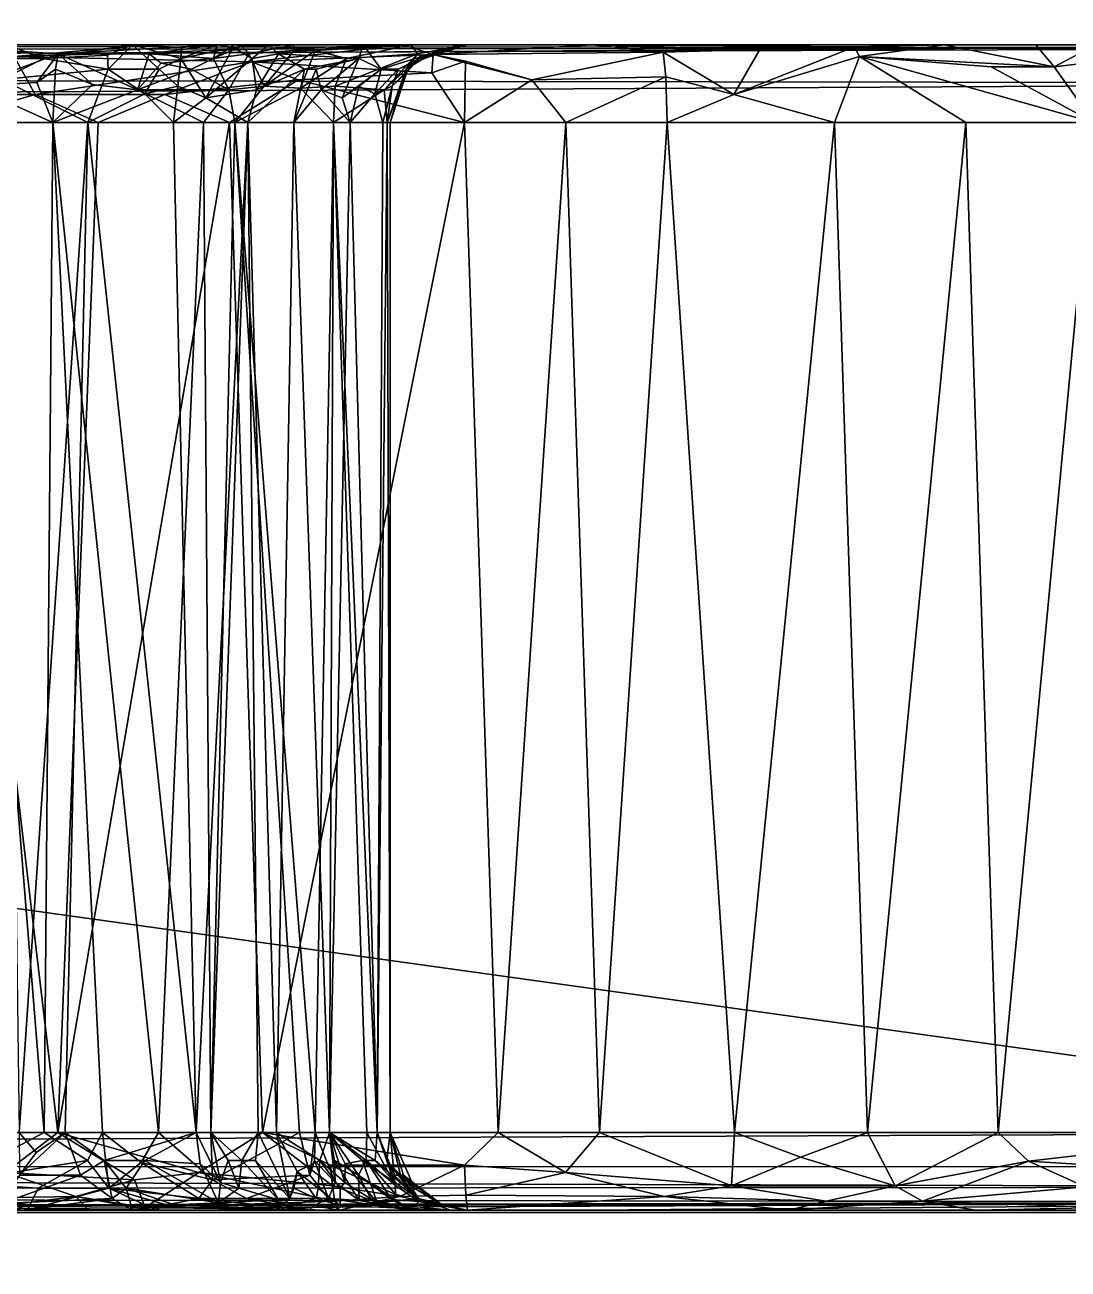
# Model space of a CAD drawing. Extents: x -30 to 83, y -53 to 60.
# Drawn here: x 19.147 to 20.49, y -13.076 to -11.474 of the extents above; entities that cross this region are included whole.
import ezdxf

# ---------------------------------------------------------------- set-up
doc = ezdxf.new("R2010")
doc.units = 0
doc.header["$MEASUREMENT"] = 0

msp = doc.modelspace()

# ---------------------------------------------------------------- linework, layer by layer
for points in [[(63.169998, -40), (-9.17, -40), (63.169998, 60)], [(-9.17, 60), (63.169998, 60), (-9.17, -40)], [(-7.187, 58, 2), (-7.187, -40, 2), (61.187, -40, 2)], [(61.187, 58, 2), (-7.187, 58, 2), (61.187, -40, 2)], [(-30, -1, 38), (30, -1, 38), (-30, -17, 38)], [(30, -17, 38), (-30, -17, 38), (30, -1, 38)], [(30, -2.998, 39.998001), (-30, -2.998, 39.998001), (-30, -15.003, 39.998001)], [(-30, -15.003, 39.998001), (30, -15.003, 39.998001), (30, -2.998, 39.998001)], [(5, -15, 40), (5, -3, 40), (75, -15, 40)], [(75, -3, 40), (75, -15, 40), (5, -3, 40)], [(9.998001, -13.003, 41.998001), (21.252998, -13.003, 41.998001), (21.252998, -7.997999, 41.998001)], [(9.998001, -13.003, 41.998001), (21.252998, -7.997999, 41.998001), (9.998001, -7.997999, 41.998001)], [(21.153233, -11.5039, 50.370338), (15.689467, -11.5, 56.876308), (11.823029, -11.5113, 61.582664)], [(15.689467, -11.5, 56.876308), (21.153233, -11.5039, 50.370338), (21.137972, -11.5, 50.346172)], [(21.137972, -11.5, 50.346172), (18.078512, -11.5, 51.579571), (15.689467, -11.5, 56.876308)], [(18.078512, -11.5, 51.579571), (21.137972, -11.5, 50.346172), (18.20908, -11.5, 51.434139)], [(18.20908, -11.5, 51.434139), (21.137972, -11.5, 50.346172), (18.220776, -11.50005, 51.410664)], [(18.220776, -11.50005, 51.410664), (21.137972, -11.5, 50.346172), (18.276821, -11.50004, 51.279015)], [(21.137972, -11.5, 50.346172), (18.829863, -11.5, 50.82436), (18.276821, -11.50004, 51.279015)], [(18.829863, -11.5, 50.82436), (21.137972, -11.5, 50.346172), (19.189547, -11.5113, 50.246632)], [(18.829863, -11.5, 50.82436), (19.189547, -11.5113, 50.246632), (19.013075, -11.5, 50.288429)], [(19.308376, -11.5, 47.163128), (19.132872, -11.51502, 47.164177), (18.997404, -11.5, 47.275757)], [(19.123808, -11.5, 49.097973), (19.28512, -11.5, 49.121651), (18.997404, -11.5, 47.275757)], [(19.308376, -11.5, 47.163128), (18.997404, -11.5, 47.275757), (19.28512, -11.5, 49.121651)], [(19.189547, -11.5113, 50.246632), (19.06811, -11.50736, 50.259373), (19.013075, -11.5, 50.288429)], [(19.022663, -11.51735, 49.161045), (19.170626, -11.51735, 49.15575), (19.123808, -11.5, 49.097973)], [(19.123808, -11.5, 49.097973), (19.170626, -11.51735, 49.15575), (19.28512, -11.5, 49.121651)], [(19.132872, -11.51502, 47.164177), (19.634161, -11.5, 47.106129), (19.438604, -11.52161, 47.073376)], [(19.634161, -11.5, 47.106129), (19.132872, -11.51502, 47.164177), (19.308376, -11.5, 47.163128)], [(19.252939, -11.51334, 49.162968), (19.28512, -11.5, 49.121651), (19.170626, -11.51735, 49.15575)], [(19.189547, -11.5113, 50.246632), (19.394312, -11.5, 50.229744), (19.306679, -11.5113, 50.217972)], [(19.394312, -11.5, 50.229744), (19.189547, -11.5113, 50.246632), (21.137972, -11.5, 50.346172)], [(19.252939, -11.51334, 49.162968), (19.253965, -11.53126, 49.187344), (19.28512, -11.5, 49.121651)], [(19.319393, -11.53126, 49.209553), (19.28512, -11.5, 49.121651), (19.253965, -11.53126, 49.187344)], [(19.394312, -11.5, 49.165337), (19.28512, -11.5, 49.121651), (19.348434, -11.50341, 49.172169)], [(19.347494, -11.51735, 49.203812), (19.348434, -11.50341, 49.172169), (19.28512, -11.5, 49.121651)], [(19.347494, -11.51735, 49.203812), (19.28512, -11.5, 49.121651), (19.319393, -11.53126, 49.209553)], [(19.876968, -11.5, 47.103344), (19.634161, -11.5, 47.106129), (19.28512, -11.5, 49.121651)], [(19.28512, -11.5, 49.121651), (19.394312, -11.5, 49.165337), (19.876968, -11.5, 47.103344)], [(19.634161, -11.5, 47.106129), (19.308376, -11.5, 47.163128), (19.28512, -11.5, 49.121651)], [(19.389645, -11.51735, 50.169331), (19.306679, -11.5113, 50.217972), (19.394312, -11.5, 50.229744)], [(19.347494, -11.51735, 49.203812), (19.394312, -11.5, 49.165337), (19.348434, -11.50341, 49.172169)], [(19.347494, -11.51735, 49.203812), (19.415022, -11.50341, 49.206837), (19.394312, -11.5, 49.165337)], [(19.416168, -11.50005, 50.215271), (19.389645, -11.51735, 50.169331), (19.394312, -11.5, 50.229744)], [(19.426167, -11.50175, 50.194073), (19.389645, -11.51735, 50.169331), (19.416168, -11.50005, 50.215271)], [(19.394312, -11.5, 49.165337), (19.415022, -11.50341, 49.206837), (19.460411, -11.5, 49.207439)], [(19.416168, -11.50005, 50.215271), (19.394312, -11.5, 50.229744), (21.137972, -11.5, 50.346172)], [(20.330288, -11.5, 47.1758), (19.876968, -11.5, 47.103344), (19.394312, -11.5, 49.165337)], [(20.448389, -11.5, 47.214069), (20.330288, -11.5, 47.1758), (19.394312, -11.5, 49.165337)], [(19.394312, -11.5, 49.165337), (19.460411, -11.5, 49.207439), (20.448389, -11.5, 47.214069)], [(19.439318, -11.51735, 49.258316), (19.460411, -11.5, 49.207439), (19.415022, -11.50341, 49.206837)], [(19.426167, -11.50175, 50.194073), (19.416168, -11.50005, 50.215271), (19.492725, -11.5, 50.165356)], [(19.492725, -11.5, 50.165356), (19.416168, -11.50005, 50.215271), (21.137972, -11.5, 50.346172)], [(19.434919, -11.5113, 50.151207), (19.426167, -11.50175, 50.194073), (19.492725, -11.5, 50.165356)], [(19.493568, -11.50736, 50.117477), (19.434919, -11.5113, 50.151207), (19.492725, -11.5, 50.165356)], [(19.672352, -11.51219, 47.056667), (19.438604, -11.52161, 47.073376), (19.634161, -11.5, 47.106129)], [(19.439318, -11.51735, 49.258316), (19.473253, -11.5113, 49.273285), (19.460411, -11.5, 49.207439)], [(19.582373, -11.5, 49.320068), (19.460411, -11.5, 49.207439), (19.473253, -11.5113, 49.273285)], [(20.921019, -11.5, 47.467453), (19.460411, -11.5, 49.207439), (21.018946, -11.5, 47.543758)], [(19.460411, -11.5, 49.207439), (19.582373, -11.5, 49.320068), (21.018946, -11.5, 47.543758)], [(20.525526, -11.5, 47.244129), (20.448389, -11.5, 47.214069), (19.460411, -11.5, 49.207439)], [(20.818827, -11.5, 47.396954), (19.460411, -11.5, 49.207439), (20.921019, -11.5, 47.467453)], [(20.601278, -11.5, 47.277496), (19.460411, -11.5, 49.207439), (20.818827, -11.5, 47.396954)], [(20.601278, -11.5, 47.277496), (20.525526, -11.5, 47.244129), (19.460411, -11.5, 49.207439)], [(19.576715, -11.51735, 49.404835), (19.582373, -11.5, 49.320068), (19.473253, -11.5113, 49.273285)], [(19.644245, -11.50002, 49.97916), (19.493568, -11.50736, 50.117477), (19.492725, -11.5, 50.165356)], [(19.644245, -11.50002, 49.97916), (19.492725, -11.5, 50.165356), (21.137972, -11.5, 50.346172)], [(19.493568, -11.50736, 50.117477), (19.644245, -11.50002, 49.97916), (19.520382, -11.50736, 50.091808)], [(19.560799, -11.51735, 50.011738), (19.520382, -11.50736, 50.091808), (19.644245, -11.50002, 49.97916)], [(19.560799, -11.51735, 50.011738), (19.644245, -11.50002, 49.97916), (19.652214, -11.5113, 49.840885)], [(19.576715, -11.51735, 49.404835), (19.605247, -11.53126, 49.495407), (19.582373, -11.5, 49.320068)], [(19.705587, -11.5, 49.580517), (19.582373, -11.5, 49.320068), (19.605247, -11.53126, 49.495407)], [(21.364361, -11.5, 47.926651), (21.018946, -11.5, 47.543758), (19.582373, -11.5, 49.320068)], [(21.482426, -11.5, 48.121067), (21.364361, -11.5, 47.926651), (19.582373, -11.5, 49.320068)], [(19.705587, -11.5, 49.580517), (21.695761, -11.5, 49.079792), (19.582373, -11.5, 49.320068)], [(21.609154, -11.5, 48.426552), (19.582373, -11.5, 49.320068), (21.690083, -11.5, 48.831676)], [(21.567476, -11.5, 48.309612), (19.582373, -11.5, 49.320068), (21.609154, -11.5, 48.426552)], [(21.482426, -11.5, 48.121067), (19.582373, -11.5, 49.320068), (21.567476, -11.5, 48.309612)], [(21.690083, -11.5, 48.831676), (19.582373, -11.5, 49.320068), (21.695761, -11.5, 49.079792)], [(19.627459, -11.53126, 49.560837), (19.705587, -11.5, 49.580517), (19.605247, -11.53126, 49.495407)], [(19.627459, -11.53126, 49.560837), (19.654406, -11.51735, 49.608856), (19.705587, -11.5, 49.580517)], [(19.876968, -11.5, 47.103344), (19.672352, -11.51219, 47.056667), (19.634161, -11.5, 47.106129)], [(19.644245, -11.50002, 49.97916), (19.716406, -11.5, 49.710609), (19.652214, -11.5113, 49.840885)], [(19.644245, -11.50002, 49.97916), (21.137972, -11.5, 50.346172), (19.716406, -11.5, 49.710609)], [(19.659958, -11.51735, 49.745022), (19.652214, -11.5113, 49.840885), (19.716406, -11.5, 49.710609)], [(19.654406, -11.51735, 49.608856), (19.659958, -11.51735, 49.745022), (19.716406, -11.5, 49.710609)], [(19.716406, -11.5, 49.710609), (19.705587, -11.5, 49.580517), (19.654406, -11.51735, 49.608856)], [(19.672352, -11.51219, 47.056667), (19.876968, -11.5, 47.103344), (19.968624, -11.50937, 47.064396)], [(19.716406, -11.5, 49.710609), (21.378891, -11.5, 50.051426), (19.705587, -11.5, 49.580517)], [(21.695761, -11.5, 49.079792), (19.705587, -11.5, 49.580517), (21.537424, -11.5, 49.761246)], [(21.537424, -11.5, 49.761246), (19.705587, -11.5, 49.580517), (21.378891, -11.5, 50.051426)], [(21.307148, -11.5, 50.15274), (19.716406, -11.5, 49.710609), (21.201012, -11.5, 50.279751)], [(21.201012, -11.5, 50.279751), (19.716406, -11.5, 49.710609), (21.137972, -11.5, 50.346172)], [(21.378891, -11.5, 50.051426), (19.716406, -11.5, 49.710609), (21.307148, -11.5, 50.15274)], [(20.214867, -11.50237, 47.123325), (20.093187, -11.50587, 47.090374), (19.876968, -11.5, 47.103344)], [(20.093187, -11.50587, 47.090374), (19.968624, -11.50937, 47.064396), (19.876968, -11.5, 47.103344)], [(20.330288, -11.5, 47.1758), (20.214867, -11.50237, 47.123325), (19.876968, -11.5, 47.103344)], [(20.330288, -11.5, 47.1758), (20.221365, -11.51502, 47.094116), (20.214867, -11.50237, 47.123325)], [(20.221365, -11.51502, 47.094116), (20.330288, -11.5, 47.1758), (20.471941, -11.5282, 47.14949)], [(20.471941, -11.5282, 47.14949), (20.330288, -11.5, 47.1758), (20.448389, -11.5, 47.214069)], [(20.525526, -11.5, 47.244129), (20.471941, -11.5282, 47.14949), (20.448389, -11.5, 47.214069)], [(20.525526, -11.5, 47.244129), (20.584194, -11.51502, 47.213631), (20.471941, -11.5282, 47.14949)], [(11.845847, -11.53553, 61.601704), (21.153233, -11.5039, 50.370338), (11.823029, -11.5113, 61.582664)], [(21.197603, -11.54905, 50.407356), (21.153233, -11.5039, 50.370338), (11.845847, -11.53553, 61.601704)], [(19.160011, -11.56397, 47.111668), (19.037922, -11.56397, 47.156891), (19.132872, -11.51502, 47.164177)], [(19.078129, -11.55309, 50.207901), (19.06811, -11.50736, 50.259373), (19.189547, -11.5113, 50.246632)], [(19.162148, -11.54843, 50.210606), (19.078129, -11.55309, 50.207901), (19.189547, -11.5113, 50.246632)], [(19.438604, -11.52161, 47.073376), (19.160011, -11.56397, 47.111668), (19.132872, -11.51502, 47.164177)], [(19.186203, -11.53126, 50.22121), (19.162148, -11.54843, 50.210606), (19.189547, -11.5113, 50.246632)], [(19.170626, -11.51735, 49.15575), (19.253965, -11.53126, 49.187344), (19.252939, -11.51334, 49.162968)], [(19.233826, -11.55076, 50.197403), (19.186203, -11.53126, 50.22121), (19.189547, -11.5113, 50.246632)], [(19.306679, -11.5113, 50.217972), (19.291477, -11.55774, 50.176197), (19.189547, -11.5113, 50.246632)], [(19.291477, -11.55774, 50.176197), (19.233826, -11.55076, 50.197403), (19.189547, -11.5113, 50.246632)], [(19.291477, -11.55774, 50.176197), (19.306679, -11.5113, 50.217972), (19.322271, -11.5234, 50.192482)], [(19.389645, -11.51735, 50.169331), (19.322271, -11.5234, 50.192482), (19.306679, -11.5113, 50.217972)], [(19.379631, -11.56805, 49.265167), (19.415022, -11.50341, 49.206837), (19.347494, -11.51735, 49.203812)], [(19.379631, -11.56805, 49.265167), (19.439318, -11.51735, 49.258316), (19.415022, -11.50341, 49.206837)], [(19.389645, -11.51735, 50.169331), (19.426167, -11.50175, 50.194073), (19.434919, -11.5113, 50.151207)], [(19.409422, -11.55774, 50.114792), (19.389645, -11.51735, 50.169331), (19.434919, -11.5113, 50.151207)], [(19.409422, -11.55774, 50.114792), (19.434919, -11.5113, 50.151207), (19.454847, -11.55309, 50.082577)], [(19.454847, -11.55309, 50.082577), (19.434919, -11.5113, 50.151207), (19.493568, -11.50736, 50.117477)], [(19.438604, -11.52161, 47.073376), (19.672352, -11.51219, 47.056667), (19.670549, -11.53572, 47.027046)], [(19.444679, -11.55774, 49.307346), (19.473253, -11.5113, 49.273285), (19.439318, -11.51735, 49.258316)], [(19.444679, -11.55774, 49.307346), (19.506685, -11.53126, 49.340698), (19.473253, -11.5113, 49.273285)], [(19.493568, -11.50736, 50.117477), (19.520382, -11.50736, 50.091808), (19.454847, -11.55309, 50.082577)], [(19.520382, -11.50736, 50.091808), (19.501352, -11.55566, 50.034145), (19.454847, -11.55309, 50.082577)], [(19.576715, -11.51735, 49.404835), (19.473253, -11.5113, 49.273285), (19.506685, -11.53126, 49.340698)], [(19.560799, -11.51735, 50.011738), (19.501352, -11.55566, 50.034145), (19.520382, -11.50736, 50.091808)], [(19.545986, -11.55309, 49.97718), (19.652214, -11.5113, 49.840885), (19.609272, -11.55774, 49.82938)], [(19.560799, -11.51735, 50.011738), (19.652214, -11.5113, 49.840885), (19.545986, -11.55309, 49.97718)], [(19.609272, -11.55774, 49.82938), (19.652214, -11.5113, 49.840885), (19.637428, -11.53126, 49.789261)], [(19.659958, -11.51735, 49.745022), (19.637428, -11.53126, 49.789261), (19.652214, -11.5113, 49.840885)], [(19.714186, -11.52067, 47.039993), (19.670549, -11.53572, 47.027046), (19.672352, -11.51219, 47.056667)], [(19.672352, -11.51219, 47.056667), (19.968624, -11.50937, 47.064396), (19.799631, -11.54478, 47.016449)], [(19.672352, -11.51219, 47.056667), (19.799631, -11.54478, 47.016449), (19.714186, -11.52067, 47.039993)], [(19.97184, -11.54101, 47.028072), (19.799631, -11.54478, 47.016449), (19.968624, -11.50937, 47.064396)], [(20.093187, -11.50587, 47.090374), (20.059359, -11.56397, 47.023739), (19.968624, -11.50937, 47.064396)], [(19.97184, -11.54101, 47.028072), (19.968624, -11.50937, 47.064396), (20.059359, -11.56397, 47.023739)], [(20.093187, -11.50587, 47.090374), (20.214867, -11.50237, 47.123325), (20.059359, -11.56397, 47.023739)], [(20.221365, -11.51502, 47.094116), (20.059359, -11.56397, 47.023739), (20.214867, -11.50237, 47.123325)], [(20.059359, -11.56397, 47.023739), (20.221365, -11.51502, 47.094116), (20.189163, -11.6, 47.038311)], [(20.358332, -11.6, 47.079845), (20.189163, -11.6, 47.038311), (20.221365, -11.51502, 47.094116)], [(20.221365, -11.51502, 47.094116), (20.523249, -11.6, 47.135941), (20.358332, -11.6, 47.079845)], [(20.390738, -11.5282, 47.121868), (20.523249, -11.6, 47.135941), (20.221365, -11.51502, 47.094116)], [(20.471941, -11.5282, 47.14949), (20.390738, -11.5282, 47.121868), (20.221365, -11.51502, 47.094116)], [(20.584194, -11.51502, 47.213631), (20.523249, -11.6, 47.135941), (20.471941, -11.5282, 47.14949)], [(19.022663, -11.51735, 49.161045), (19.11726, -11.5445, 49.178764), (19.170626, -11.51735, 49.15575)], [(19.11726, -11.5445, 49.178764), (19.253965, -11.53126, 49.187344), (19.170626, -11.51735, 49.15575)], [(19.253965, -11.53126, 49.187344), (19.11726, -11.5445, 49.178764), (19.227774, -11.6, 49.211666)], [(19.160011, -11.56397, 47.111668), (19.438604, -11.52161, 47.073376), (19.326704, -11.56397, 47.063343)], [(19.186203, -11.53126, 50.22121), (19.182526, -11.6, 50.193264), (19.162148, -11.54843, 50.210606)], [(19.182526, -11.6, 50.193264), (19.186203, -11.53126, 50.22121), (19.233826, -11.55076, 50.197403)], [(19.227774, -11.6, 49.211666), (19.301235, -11.5629, 49.224556), (19.253965, -11.53126, 49.187344)], [(19.319393, -11.53126, 49.209553), (19.253965, -11.53126, 49.187344), (19.301235, -11.5629, 49.224556)], [(19.291477, -11.55774, 50.176197), (19.322271, -11.5234, 50.192482), (19.361155, -11.53126, 50.166058)], [(19.291477, -11.55774, 50.176197), (19.361155, -11.53126, 50.166058), (19.409422, -11.55774, 50.114792)], [(19.319393, -11.53126, 49.209553), (19.301235, -11.5629, 49.224556), (19.343689, -11.55309, 49.238247)], [(19.319393, -11.53126, 49.209553), (19.343689, -11.55309, 49.238247), (19.347494, -11.51735, 49.203812)], [(19.361155, -11.53126, 50.166058), (19.322271, -11.5234, 50.192482), (19.389645, -11.51735, 50.169331)], [(19.498482, -11.54478, 47.039589), (19.326704, -11.56397, 47.063343), (19.438604, -11.52161, 47.073376)], [(19.343689, -11.55309, 49.238247), (19.379631, -11.56805, 49.265167), (19.347494, -11.51735, 49.203812)], [(19.389645, -11.51735, 50.169331), (19.409422, -11.55774, 50.114792), (19.361155, -11.53126, 50.166058)], [(19.379631, -11.56805, 49.265167), (19.444679, -11.55774, 49.307346), (19.439318, -11.51735, 49.258316)], [(19.506685, -11.53126, 49.340698), (19.444679, -11.55774, 49.307346), (19.433569, -11.6, 49.312119)], [(19.433569, -11.6, 49.312119), (19.493093, -11.6, 49.36795), (19.506685, -11.53126, 49.340698)], [(19.498482, -11.54478, 47.039589), (19.438604, -11.52161, 47.073376), (19.670549, -11.53572, 47.027046)], [(19.506685, -11.53126, 49.340698), (19.493093, -11.6, 49.36795), (19.521881, -11.53126, 49.358032)], [(19.521881, -11.53126, 49.358032), (19.493093, -11.6, 49.36795), (19.527941, -11.55774, 49.39642)], [(19.501352, -11.55566, 50.034145), (19.560799, -11.51735, 50.011738), (19.545986, -11.55309, 49.97718)], [(19.521881, -11.53126, 49.358032), (19.576715, -11.51735, 49.404835), (19.506685, -11.53126, 49.340698)], [(19.527941, -11.55774, 49.39642), (19.576715, -11.51735, 49.404835), (19.521881, -11.53126, 49.358032)], [(19.527941, -11.55774, 49.39642), (19.555355, -11.56805, 49.444611), (19.576715, -11.51735, 49.404835)], [(19.576715, -11.51735, 49.404835), (19.555355, -11.56805, 49.444611), (19.605247, -11.53126, 49.495407)], [(19.576553, -11.55309, 49.471111), (19.605247, -11.53126, 49.495407), (19.555355, -11.56805, 49.444611)], [(19.576553, -11.55309, 49.471111), (19.59737, -11.5629, 49.534569), (19.605247, -11.53126, 49.495407)], [(19.605247, -11.53126, 49.495407), (19.59737, -11.5629, 49.534569), (19.627459, -11.53126, 49.560837)], [(19.627459, -11.53126, 49.560837), (19.59737, -11.5629, 49.534569), (19.619503, -11.55309, 49.597698)], [(19.612984, -11.6, 49.762806), (19.609272, -11.55774, 49.82938), (19.637428, -11.53126, 49.789261)], [(19.612984, -11.6, 49.762806), (19.637428, -11.53126, 49.789261), (19.617029, -11.6, 49.686638)], [(19.63846, -11.53519, 49.640541), (19.617029, -11.6, 49.686638), (19.637428, -11.53126, 49.789261)], [(19.627459, -11.53126, 49.560837), (19.619503, -11.55309, 49.597698), (19.654406, -11.51735, 49.608856)], [(19.63846, -11.53519, 49.640541), (19.654406, -11.51735, 49.608856), (19.619503, -11.55309, 49.597698)], [(19.63846, -11.53519, 49.640541), (19.637428, -11.53126, 49.789261), (19.654406, -11.51735, 49.608856)], [(19.659958, -11.51735, 49.745022), (19.654406, -11.51735, 49.608856), (19.637428, -11.53126, 49.789261)], [(19.670549, -11.53572, 47.027046), (19.714186, -11.52067, 47.039993), (19.71253, -11.6, 47.000904)], [(19.799631, -11.54478, 47.016449), (19.71253, -11.6, 47.000904), (19.714186, -11.52067, 47.039993)], [(20.390738, -11.5282, 47.121868), (20.471941, -11.5282, 47.14949), (20.523249, -11.6, 47.135941)], [(11.845847, -11.53553, 61.601704), (11.864437, -11.6, 61.61721), (21.197603, -11.54905, 50.407356)], [(21.208832, -11.6, 50.416733), (21.197603, -11.54905, 50.407356), (11.864437, -11.6, 61.61721)], [(19.162148, -11.54843, 50.210606), (19.182526, -11.6, 50.193264), (19.078129, -11.55309, 50.207901)], [(19.122719, -11.6, 49.197899), (19.227774, -11.6, 49.211666), (19.11726, -11.5445, 49.178764)], [(19.498482, -11.54478, 47.039589), (19.410051, -11.6, 47.037468), (19.326704, -11.56397, 47.063343)], [(19.410051, -11.6, 47.037468), (19.498482, -11.54478, 47.039589), (19.71253, -11.6, 47.000904)], [(19.498482, -11.54478, 47.039589), (19.670549, -11.53572, 47.027046), (19.71253, -11.6, 47.000904)], [(19.612984, -11.6, 49.632275), (19.63846, -11.53519, 49.640541), (19.619503, -11.55309, 49.597698)], [(19.63846, -11.53519, 49.640541), (19.612984, -11.6, 49.632275), (19.617029, -11.6, 49.686638)], [(19.843204, -11.6, 47.000099), (19.71253, -11.6, 47.000904), (19.799631, -11.54478, 47.016449)], [(19.799631, -11.54478, 47.016449), (19.97184, -11.54101, 47.028072), (19.843204, -11.6, 47.000099)], [(19.973707, -11.6, 47.006874), (19.843204, -11.6, 47.000099), (19.97184, -11.54101, 47.028072)], [(19.973707, -11.6, 47.006874), (19.97184, -11.54101, 47.028072), (20.059359, -11.56397, 47.023739)], [(19.035122, -11.6, 47.150089), (19.160011, -11.56397, 47.111668), (19.240791, -11.6, 47.078629)], [(19.037922, -11.56397, 47.156891), (19.160011, -11.56397, 47.111668), (19.035122, -11.6, 47.150089)], [(19.065746, -11.6, 50.192734), (19.078129, -11.55309, 50.207901), (19.182526, -11.6, 50.193264)], [(19.160011, -11.56397, 47.111668), (19.326704, -11.56397, 47.063343), (19.240791, -11.6, 47.078629)], [(19.291477, -11.55774, 50.176197), (19.182526, -11.6, 50.193264), (19.233826, -11.55076, 50.197403)], [(19.182526, -11.6, 50.193264), (19.291477, -11.55774, 50.176197), (19.376591, -11.6, 50.124897)], [(19.301235, -11.5629, 49.224556), (19.227774, -11.6, 49.211666), (19.338139, -11.6, 49.249638)], [(19.410051, -11.6, 47.037468), (19.240791, -11.6, 47.078629), (19.326704, -11.56397, 47.063343)], [(19.409422, -11.55774, 50.114792), (19.376591, -11.6, 50.124897), (19.291477, -11.55774, 50.176197)], [(19.301235, -11.5629, 49.224556), (19.338139, -11.6, 49.249638), (19.343689, -11.55309, 49.238247)], [(19.379631, -11.56805, 49.265167), (19.343689, -11.55309, 49.238247), (19.338139, -11.6, 49.249638)], [(19.417101, -11.6, 50.097256), (19.376591, -11.6, 50.124897), (19.409422, -11.55774, 50.114792)], [(19.379631, -11.56805, 49.265167), (19.433569, -11.6, 49.312119), (19.444679, -11.55774, 49.307346)], [(19.417101, -11.6, 50.097256), (19.409422, -11.55774, 50.114792), (19.454847, -11.55309, 50.082577)], [(19.501352, -11.55566, 50.034145), (19.417101, -11.6, 50.097256), (19.454847, -11.55309, 50.082577)], [(19.417101, -11.6, 50.097256), (19.501352, -11.55566, 50.034145), (19.544203, -11.6, 49.956619)], [(19.527941, -11.55774, 49.39642), (19.493093, -11.6, 49.36795), (19.565586, -11.6, 49.476452)], [(19.545986, -11.55309, 49.97718), (19.544203, -11.6, 49.956619), (19.501352, -11.55566, 50.034145)], [(19.555355, -11.56805, 49.444611), (19.527941, -11.55774, 49.39642), (19.565586, -11.6, 49.476452)], [(19.609272, -11.55774, 49.82938), (19.544203, -11.6, 49.956619), (19.545986, -11.55309, 49.97718)], [(19.544203, -11.6, 49.956619), (19.609272, -11.55774, 49.82938), (19.612984, -11.6, 49.762806)], [(19.565586, -11.6, 49.476452), (19.576553, -11.55309, 49.471111), (19.555355, -11.56805, 49.444611)], [(19.576553, -11.55309, 49.471111), (19.565586, -11.6, 49.476452), (19.59737, -11.5629, 49.534569)], [(19.565586, -11.6, 49.476452), (19.607538, -11.6, 49.600018), (19.59737, -11.5629, 49.534569)], [(19.619503, -11.55309, 49.597698), (19.59737, -11.5629, 49.534569), (19.607538, -11.6, 49.600018)], [(19.607538, -11.6, 49.600018), (19.612984, -11.6, 49.632275), (19.619503, -11.55309, 49.597698)], [(19.973707, -11.6, 47.006874), (20.059359, -11.56397, 47.023739), (20.189163, -11.6, 47.038311)], [(19.433569, -11.6, 49.312119), (19.379631, -11.56805, 49.265167), (19.338139, -11.6, 49.249638)], [(10.890836, -12.9, 62.784191), (21.208832, -12.9, 50.416733), (11.864437, -11.6, 61.61721)], [(21.208832, -11.6, 50.416733), (11.864437, -11.6, 61.61721), (21.208832, -12.9, 50.416733)], [(19.189165, -12.9, 47.096062), (18.975655, -12.9, 47.177174), (19.035122, -11.6, 47.150089)], [(19.240791, -11.6, 47.078629), (19.189165, -12.9, 47.096062), (19.035122, -11.6, 47.150089)], [(19.065746, -11.6, 50.192734), (19.182526, -11.6, 50.193264), (19.171629, -12.9, 50.193981)], [(19.171629, -12.9, 50.193981), (19.100918, -12.9, 50.196949), (19.065746, -11.6, 50.192734)], [(19.122719, -11.6, 49.197899), (19.139074, -12.9, 49.198021), (19.227774, -11.6, 49.211666)], [(19.139074, -12.9, 49.198021), (19.198654, -12.9, 49.20454), (19.227774, -11.6, 49.211666)], [(19.171629, -12.9, 50.193981), (19.182526, -11.6, 50.193264), (19.246668, -12.9, 50.180504)], [(19.246668, -12.9, 50.180504), (19.182526, -11.6, 50.193264), (19.318581, -12.9, 50.15509)], [(19.376591, -11.6, 50.124897), (19.318581, -12.9, 50.15509), (19.182526, -11.6, 50.193264)], [(19.189165, -12.9, 47.096062), (19.410051, -11.6, 47.037468), (19.452795, -12.9, 47.029018)], [(19.410051, -11.6, 47.037468), (19.189165, -12.9, 47.096062), (19.240791, -11.6, 47.078629)], [(19.367258, -12.9, 49.26453), (19.227774, -11.6, 49.211666), (19.198654, -12.9, 49.20454)], [(19.227774, -11.6, 49.211666), (19.367258, -12.9, 49.26453), (19.338139, -11.6, 49.249638)], [(19.38591, -12.9, 50.11924), (19.318581, -12.9, 50.15509), (19.376591, -11.6, 50.124897)], [(19.338139, -11.6, 49.249638), (19.367258, -12.9, 49.26453), (19.433569, -11.6, 49.312119)], [(19.38591, -12.9, 49.275845), (19.433569, -11.6, 49.312119), (19.367258, -12.9, 49.26453)], [(19.376591, -11.6, 50.124897), (19.417101, -11.6, 50.097256), (19.38591, -12.9, 50.11924)], [(19.500286, -12.9, 50.018936), (19.38591, -12.9, 50.11924), (19.417101, -11.6, 50.097256)], [(19.38591, -12.9, 49.275845), (19.446856, -12.9, 49.321712), (19.433569, -11.6, 49.312119)], [(19.71253, -11.6, 47.000904), (19.452795, -12.9, 47.029018), (19.410051, -11.6, 47.037468)], [(19.544203, -11.6, 49.956619), (19.520382, -12.9, 49.993126), (19.417101, -11.6, 50.097256)], [(19.520382, -12.9, 49.993126), (19.500286, -12.9, 50.018936), (19.417101, -11.6, 50.097256)], [(19.493093, -11.6, 49.36795), (19.433569, -11.6, 49.312119), (19.470814, -12.9, 49.343987)], [(19.446856, -12.9, 49.321712), (19.470814, -12.9, 49.343987), (19.433569, -11.6, 49.312119)], [(19.452795, -12.9, 47.029018), (19.71253, -11.6, 47.000904), (19.756088, -12.9, 47)], [(19.470814, -12.9, 49.343987), (19.538958, -12.9, 49.42889), (19.493093, -11.6, 49.36795)], [(19.565586, -11.6, 49.476452), (19.493093, -11.6, 49.36795), (19.538958, -12.9, 49.42889)], [(19.538958, -12.9, 49.966194), (19.520382, -12.9, 49.993126), (19.544203, -11.6, 49.956619)], [(19.538958, -12.9, 49.42889), (19.60022, -12.9, 49.568134), (19.565586, -11.6, 49.476452)], [(19.538958, -12.9, 49.966194), (19.544203, -11.6, 49.956619), (19.587111, -12.9, 49.868557)], [(19.544203, -11.6, 49.956619), (19.612984, -11.6, 49.762806), (19.60022, -12.9, 49.82695)], [(19.60022, -12.9, 49.82695), (19.587111, -12.9, 49.868557), (19.544203, -11.6, 49.956619)], [(19.565586, -11.6, 49.476452), (19.60022, -12.9, 49.568134), (19.607538, -11.6, 49.600018)], [(19.616789, -12.9, 49.675735), (19.612984, -11.6, 49.632275), (19.60022, -12.9, 49.568134)], [(19.607538, -11.6, 49.600018), (19.60022, -12.9, 49.568134), (19.612984, -11.6, 49.632275)], [(19.60022, -12.9, 49.82695), (19.612984, -11.6, 49.762806), (19.616789, -12.9, 49.675735)], [(19.612984, -11.6, 49.632275), (19.616789, -12.9, 49.675735), (19.617029, -11.6, 49.686638)], [(19.612984, -11.6, 49.762806), (19.617029, -11.6, 49.686638), (19.616789, -12.9, 49.675735)], [(19.843204, -11.6, 47.000099), (19.756088, -12.9, 47), (19.71253, -11.6, 47.000904)], [(19.756088, -12.9, 47), (19.843204, -11.6, 47.000099), (19.886761, -12.9, 47.001087)], [(19.973707, -11.6, 47.006874), (19.886761, -12.9, 47.001087), (19.843204, -11.6, 47.000099)], [(19.886761, -12.9, 47.001087), (19.973707, -11.6, 47.006874), (20.06032, -12.9, 47.016441)], [(19.973707, -11.6, 47.006874), (20.189163, -11.6, 47.038311), (20.06032, -12.9, 47.016441)], [(20.231878, -12.9, 47.046844), (20.06032, -12.9, 47.016441), (20.189163, -11.6, 47.038311)], [(20.358332, -11.6, 47.079845), (20.231878, -12.9, 47.046844), (20.189163, -11.6, 47.038311)], [(20.400148, -12.9, 47.092064), (20.231878, -12.9, 47.046844), (20.358332, -11.6, 47.079845)], [(20.523249, -11.6, 47.135941), (20.400148, -12.9, 47.092064), (20.358332, -11.6, 47.079845)], [(20.759911, -12.9, 47.246441), (20.400148, -12.9, 47.092064), (20.523249, -11.6, 47.135941)], [(21.200899, -12.94422, 50.410114), (21.208832, -12.9, 50.416733), (10.883645, -12.94227, 62.778191)], [(10.890836, -12.9, 62.784191), (10.883645, -12.94227, 62.778191), (21.208832, -12.9, 50.416733)], [(19.189165, -12.9, 47.096062), (19.12182, -12.95157, 47.133652), (18.975655, -12.9, 47.177174)], [(19.227074, -12.93603, 50.192871), (19.048939, -12.96428, 50.216457), (19.171629, -12.9, 50.193981)], [(19.171629, -12.9, 50.193981), (19.048939, -12.96428, 50.216457), (19.100918, -12.9, 50.196949)], [(19.12182, -12.95157, 47.133652), (19.189165, -12.9, 47.096062), (19.287954, -12.96088, 47.086464)], [(19.13983, -12.95523, 49.180687), (19.161135, -12.92589, 49.196053), (19.139074, -12.9, 49.198021)], [(19.139074, -12.9, 49.198021), (19.161135, -12.92589, 49.196053), (19.198654, -12.9, 49.20454)], [(19.161135, -12.92589, 49.196053), (19.13983, -12.95523, 49.180687), (19.198654, -12.9, 49.20454)], [(19.13983, -12.95523, 49.180687), (19.21817, -12.95523, 49.190254), (19.198654, -12.9, 49.20454)], [(19.246668, -12.9, 50.180504), (19.227074, -12.93603, 50.192871), (19.171629, -12.9, 50.193981)], [(19.189165, -12.9, 47.096062), (19.452795, -12.9, 47.029018), (19.370531, -12.95157, 47.06057)], [(19.370531, -12.95157, 47.06057), (19.287954, -12.96088, 47.086464), (19.189165, -12.9, 47.096062)], [(19.248569, -12.93603, 49.207474), (19.367258, -12.9, 49.26453), (19.198654, -12.9, 49.20454)], [(19.21817, -12.95523, 49.190254), (19.248569, -12.93603, 49.207474), (19.198654, -12.9, 49.20454)], [(19.246668, -12.9, 50.180504), (19.254763, -12.97181, 50.210705), (19.227074, -12.93603, 50.192871)], [(19.246668, -12.9, 50.180504), (19.318581, -12.9, 50.15509), (19.296192, -12.93857, 50.172993)], [(19.296192, -12.93857, 50.172993), (19.254763, -12.97181, 50.210705), (19.246668, -12.9, 50.180504)], [(19.248569, -12.93603, 49.207474), (19.301107, -12.93603, 49.224796), (19.367258, -12.9, 49.26453)], [(19.3883, -12.96126, 50.14444), (19.296192, -12.93857, 50.172993), (19.318581, -12.9, 50.15509)], [(19.372454, -12.94056, 49.255543), (19.367258, -12.9, 49.26453), (19.301107, -12.93603, 49.224796)], [(19.318581, -12.9, 50.15509), (19.38591, -12.9, 50.11924), (19.3883, -12.96126, 50.14444)], [(19.38591, -12.9, 49.275845), (19.367258, -12.9, 49.26453), (19.398483, -12.96428, 49.256115)], [(19.372454, -12.94056, 49.255543), (19.398483, -12.96428, 49.256115), (19.367258, -12.9, 49.26453)], [(19.370531, -12.95157, 47.06057), (19.452795, -12.9, 47.029018), (19.542578, -12.96874, 47.043835)], [(19.500286, -12.9, 50.018936), (19.3883, -12.96126, 50.14444), (19.38591, -12.9, 50.11924)], [(19.398483, -12.96428, 49.256115), (19.40827, -12.93603, 49.28194), (19.38591, -12.9, 49.275845)], [(19.40827, -12.93603, 49.28194), (19.426117, -12.93603, 49.295036), (19.38591, -12.9, 49.275845)], [(19.38591, -12.9, 49.275845), (19.426117, -12.93603, 49.295036), (19.446856, -12.9, 49.321712)], [(19.500286, -12.9, 50.018936), (19.513573, -12.95523, 50.030087), (19.3883, -12.96126, 50.14444)], [(19.443377, -12.93603, 49.308887), (19.446856, -12.9, 49.321712), (19.426117, -12.93603, 49.295036)], [(19.443377, -12.93603, 49.308887), (19.487776, -12.98499, 49.293198), (19.446856, -12.9, 49.321712)], [(19.487776, -12.98499, 49.293198), (19.470814, -12.9, 49.343987), (19.446856, -12.9, 49.321712)], [(19.756088, -12.9, 47), (19.712927, -12.94227, 47.010265), (19.452795, -12.9, 47.029018)], [(19.712927, -12.94227, 47.010265), (19.540144, -12.94227, 47.025166), (19.452795, -12.9, 47.029018)], [(19.540144, -12.94227, 47.025166), (19.542578, -12.96874, 47.043835), (19.452795, -12.9, 47.029018)], [(19.497231, -12.95016, 49.349361), (19.526314, -12.93603, 49.39761), (19.470814, -12.9, 49.343987)], [(19.470814, -12.9, 49.343987), (19.526314, -12.93603, 49.39761), (19.538958, -12.9, 49.42889)], [(19.487776, -12.98499, 49.293198), (19.497231, -12.95016, 49.349361), (19.470814, -12.9, 49.343987)], [(19.500286, -12.9, 50.018936), (19.520382, -12.9, 49.993126), (19.513573, -12.95523, 50.030087)], [(19.519766, -12.93603, 50.006397), (19.513573, -12.95523, 50.030087), (19.520382, -12.9, 49.993126)], [(19.519766, -12.93603, 50.006397), (19.520382, -12.9, 49.993126), (19.546007, -12.96428, 49.997749)], [(19.520382, -12.9, 49.993126), (19.538958, -12.9, 49.966194), (19.546007, -12.96428, 49.997749)], [(19.526314, -12.93603, 49.39761), (19.558685, -12.96428, 49.416317), (19.538958, -12.9, 49.42889)], [(19.581532, -12.93603, 49.493259), (19.538958, -12.9, 49.42889), (19.559265, -12.94056, 49.442352)], [(19.581532, -12.93603, 49.493259), (19.597569, -12.93603, 49.534496), (19.538958, -12.9, 49.42889)], [(19.60022, -12.9, 49.568134), (19.538958, -12.9, 49.42889), (19.597569, -12.93603, 49.534496)], [(19.538958, -12.9, 49.966194), (19.587111, -12.9, 49.868557), (19.585993, -12.93603, 49.891693)], [(19.576151, -12.95523, 49.936424), (19.545158, -12.93603, 49.970146), (19.538958, -12.9, 49.966194)], [(19.545158, -12.93603, 49.970146), (19.546007, -12.96428, 49.997749), (19.538958, -12.9, 49.966194)], [(19.576151, -12.95523, 49.936424), (19.538958, -12.9, 49.966194), (19.585993, -12.93603, 49.891693)], [(19.538958, -12.9, 49.42889), (19.558685, -12.96428, 49.416317), (19.559265, -12.94056, 49.442352)], [(19.585993, -12.93603, 49.891693), (19.587111, -12.9, 49.868557), (19.623371, -12.96805, 49.84515)], [(19.60022, -12.9, 49.82695), (19.623371, -12.96805, 49.84515), (19.587111, -12.9, 49.868557)], [(19.597569, -12.93603, 49.534496), (19.62282, -12.96428, 49.56208), (19.60022, -12.9, 49.568134)], [(19.60022, -12.9, 49.568134), (19.622347, -12.95523, 49.585564), (19.616789, -12.9, 49.675735)], [(19.616789, -12.9, 49.675735), (19.612587, -12.93603, 49.807354), (19.60022, -12.9, 49.82695)], [(19.60022, -12.9, 49.568134), (19.62282, -12.96428, 49.56208), (19.622347, -12.95523, 49.585564)], [(19.60022, -12.9, 49.82695), (19.612587, -12.93603, 49.807354), (19.623371, -12.96805, 49.84515)], [(19.63018, -12.95523, 49.765072), (19.612587, -12.93603, 49.807354), (19.616789, -12.9, 49.675735)], [(19.634119, -12.95523, 49.674976), (19.616789, -12.9, 49.675735), (19.622347, -12.95523, 49.585564)], [(19.648523, -12.97181, 49.69754), (19.616789, -12.9, 49.675735), (19.634119, -12.95523, 49.674976)], [(19.616789, -12.9, 49.675735), (19.648523, -12.97181, 49.69754), (19.63018, -12.95523, 49.765072)], [(19.842985, -12.95157, 47.01511), (19.712927, -12.94227, 47.010265), (19.756088, -12.9, 47)], [(19.842985, -12.95157, 47.01511), (19.756088, -12.9, 47), (19.886761, -12.9, 47.001087)], [(19.842985, -12.95157, 47.01511), (19.886761, -12.9, 47.001087), (20.056623, -12.96874, 47.044392)], [(19.886761, -12.9, 47.001087), (20.06032, -12.9, 47.016441), (20.056623, -12.96874, 47.044392)], [(20.06032, -12.9, 47.016441), (20.145407, -12.93196, 47.035553), (20.056623, -12.96874, 47.044392)], [(20.231878, -12.9, 47.046844), (20.145407, -12.93196, 47.035553), (20.06032, -12.9, 47.016441)], [(20.267475, -12.96874, 47.084606), (20.145407, -12.93196, 47.035553), (20.231878, -12.9, 47.046844)], [(20.231878, -12.9, 47.046844), (20.400148, -12.9, 47.092064), (20.267475, -12.96874, 47.084606)], [(20.438984, -12.93711, 47.113319), (20.267475, -12.96874, 47.084606), (20.400148, -12.9, 47.092064)], [(20.400148, -12.9, 47.092064), (20.759911, -12.9, 47.246441), (20.438984, -12.93711, 47.113319)], [(20.598747, -12.94692, 47.180454), (20.438984, -12.93711, 47.113319), (20.759911, -12.9, 47.246441)], [(10.883645, -12.94227, 62.778191), (10.863414, -12.97661, 62.761311), (21.186007, -12.97028, 50.397682)], [(21.186007, -12.97028, 50.397682), (21.200899, -12.94422, 50.410114), (10.883645, -12.94227, 62.778191)], [(19.227074, -12.93603, 50.192871), (19.163561, -12.97181, 50.226784), (19.048939, -12.96428, 50.216457)], [(19.254763, -12.97181, 50.210705), (19.163561, -12.97181, 50.226784), (19.227074, -12.93603, 50.192871)], [(19.21817, -12.95523, 49.190254), (19.259211, -12.98499, 49.167797), (19.248569, -12.93603, 49.207474)], [(19.248569, -12.93603, 49.207474), (19.27701, -12.97181, 49.190872), (19.301107, -12.93603, 49.224796)], [(19.259211, -12.98499, 49.167797), (19.27701, -12.97181, 49.190872), (19.248569, -12.93603, 49.207474)], [(19.254763, -12.97181, 50.210705), (19.296192, -12.93857, 50.172993), (19.370495, -12.98499, 50.18401)], [(19.27701, -12.97181, 49.190872), (19.396128, -12.99063, 49.214531), (19.301107, -12.93603, 49.224796)], [(19.3883, -12.96126, 50.14444), (19.370495, -12.98499, 50.18401), (19.296192, -12.93857, 50.172993)], [(19.372454, -12.94056, 49.255543), (19.301107, -12.93603, 49.224796), (19.396128, -12.99063, 49.214531)], [(19.372454, -12.94056, 49.255543), (19.396128, -12.99063, 49.214531), (19.398483, -12.96428, 49.256115)], [(19.42198, -12.97181, 49.26236), (19.40827, -12.93603, 49.28194), (19.398483, -12.96428, 49.256115)], [(19.426117, -12.93603, 49.295036), (19.40827, -12.93603, 49.28194), (19.42198, -12.97181, 49.26236)], [(19.42198, -12.97181, 49.26236), (19.473097, -12.98674, 49.273468), (19.426117, -12.93603, 49.295036)], [(19.426117, -12.93603, 49.295036), (19.473097, -12.98674, 49.273468), (19.443377, -12.93603, 49.308887)], [(19.487776, -12.98499, 49.293198), (19.443377, -12.93603, 49.308887), (19.473097, -12.98674, 49.273468)], [(19.497231, -12.95016, 49.349361), (19.524227, -12.97181, 49.356052), (19.526314, -12.93603, 49.39761)], [(19.537388, -12.98499, 50.050068), (19.513573, -12.95523, 50.030087), (19.519766, -12.93603, 50.006397)], [(19.537388, -12.98499, 50.050068), (19.519766, -12.93603, 50.006397), (19.546007, -12.96428, 49.997749)], [(19.552441, -12.97181, 49.392822), (19.526314, -12.93603, 49.39761), (19.524227, -12.97181, 49.356052)], [(19.552441, -12.97181, 49.392822), (19.558685, -12.96428, 49.416317), (19.526314, -12.93603, 49.39761)], [(19.542578, -12.96874, 47.043835), (19.540144, -12.94227, 47.025166), (19.629417, -12.98266, 47.051109)], [(19.712927, -12.94227, 47.010265), (19.629417, -12.98266, 47.051109), (19.540144, -12.94227, 47.025166)], [(19.577084, -12.98781, 50.004658), (19.545158, -12.93603, 49.970146), (19.576151, -12.95523, 49.936424)], [(19.577084, -12.98781, 50.004658), (19.546007, -12.96428, 49.997749), (19.545158, -12.93603, 49.970146)], [(19.559265, -12.94056, 49.442352), (19.558685, -12.96428, 49.416317), (19.600269, -12.99063, 49.418674)], [(19.559265, -12.94056, 49.442352), (19.600269, -12.99063, 49.418674), (19.581532, -12.93603, 49.493259)], [(19.585993, -12.93603, 49.891693), (19.618832, -12.9864, 49.924828), (19.576151, -12.95523, 49.936424)], [(19.600269, -12.99063, 49.418674), (19.653606, -12.98499, 49.584766), (19.581532, -12.93603, 49.493259)], [(19.597569, -12.93603, 49.534496), (19.581532, -12.93603, 49.493259), (19.653606, -12.98499, 49.584766)], [(19.623371, -12.96805, 49.84515), (19.623867, -12.97934, 49.881935), (19.585993, -12.93603, 49.891693)], [(19.618832, -12.9864, 49.924828), (19.585993, -12.93603, 49.891693), (19.623867, -12.97934, 49.881935)], [(19.653606, -12.98499, 49.584766), (19.62282, -12.96428, 49.56208), (19.597569, -12.93603, 49.534496)], [(19.65382, -12.98895, 49.836807), (19.623371, -12.96805, 49.84515), (19.612587, -12.93603, 49.807354)], [(19.612587, -12.93603, 49.807354), (19.63018, -12.95523, 49.765072), (19.65382, -12.98895, 49.836807)], [(19.712927, -12.94227, 47.010265), (19.714489, -12.9807, 47.046944), (19.629417, -12.98266, 47.051109)], [(19.842985, -12.95157, 47.01511), (19.714489, -12.9807, 47.046944), (19.712927, -12.94227, 47.010265)], [(20.145407, -12.93196, 47.035553), (20.267475, -12.96874, 47.084606), (20.056623, -12.96874, 47.044392)], [(20.438984, -12.93711, 47.113319), (20.30254, -12.9887, 47.119598), (20.267475, -12.96874, 47.084606)], [(20.438984, -12.93711, 47.113319), (20.512148, -12.97026, 47.164295), (20.30254, -12.9887, 47.119598)], [(20.438984, -12.93711, 47.113319), (20.598747, -12.94692, 47.180454), (20.512148, -12.97026, 47.164295)], [(18.827438, -12.9887, 47.311897), (19.12182, -12.95157, 47.133652), (19.212345, -12.98266, 47.13348)], [(19.13983, -12.95523, 49.180687), (19.11661, -12.99131, 49.134686), (19.21817, -12.95523, 49.190254)], [(19.259211, -12.98499, 49.167797), (19.21817, -12.95523, 49.190254), (19.11661, -12.99131, 49.134686)], [(19.12182, -12.95157, 47.133652), (19.287954, -12.96088, 47.086464), (19.212345, -12.98266, 47.13348)], [(19.370531, -12.95157, 47.06057), (19.301716, -12.9966, 47.138111), (19.287954, -12.96088, 47.086464)], [(19.545893, -12.9887, 47.069252), (19.301716, -12.9966, 47.138111), (19.370531, -12.95157, 47.06057)], [(19.542578, -12.96874, 47.043835), (19.545893, -12.9887, 47.069252), (19.370531, -12.95157, 47.06057)], [(19.513573, -12.95523, 50.030087), (19.431829, -12.98499, 50.146786), (19.3883, -12.96126, 50.14444)], [(19.513573, -12.95523, 50.030087), (19.537388, -12.98499, 50.050068), (19.431829, -12.98499, 50.146786)], [(19.492918, -12.97181, 49.321884), (19.497231, -12.95016, 49.349361), (19.487776, -12.98499, 49.293198)], [(19.492918, -12.97181, 49.321884), (19.521605, -12.98499, 49.327026), (19.497231, -12.95016, 49.349361)], [(19.521605, -12.98499, 49.327026), (19.524227, -12.97181, 49.356052), (19.497231, -12.95016, 49.349361)], [(19.576151, -12.95523, 49.936424), (19.592209, -12.98499, 49.971756), (19.577084, -12.98781, 50.004658)], [(19.643169, -13, 49.986061), (19.576151, -12.95523, 49.936424), (19.618832, -12.9864, 49.924828)], [(19.643169, -13, 49.986061), (19.592209, -12.98499, 49.971756), (19.576151, -12.95523, 49.936424)], [(19.622347, -12.95523, 49.585564), (19.62282, -12.96428, 49.56208), (19.653606, -12.98499, 49.584766)], [(19.622347, -12.95523, 49.585564), (19.653606, -12.98499, 49.584766), (19.634119, -12.95523, 49.674976)], [(19.684896, -12.99413, 49.716236), (19.63018, -12.95523, 49.765072), (19.648523, -12.97181, 49.69754)], [(19.684896, -12.99413, 49.716236), (19.65382, -12.98895, 49.836807), (19.63018, -12.95523, 49.765072)], [(19.684896, -12.99413, 49.716236), (19.634119, -12.95523, 49.674976), (19.653606, -12.98499, 49.584766)], [(19.634119, -12.95523, 49.674976), (19.684896, -12.99413, 49.716236), (19.648523, -12.97181, 49.69754)], [(19.714489, -12.9807, 47.046944), (19.842985, -12.95157, 47.01511), (19.969761, -12.98266, 47.051476)], [(20.056623, -12.96874, 47.044392), (19.969761, -12.98266, 47.051476), (19.842985, -12.95157, 47.01511)], [(21.186007, -12.97028, 50.397682), (10.863414, -12.97661, 62.761311), (21.16601, -12.98967, 50.380997)], [(19.149836, -12.99971, 50.293556), (19.038948, -13, 50.292408), (19.048939, -12.96428, 50.216457)], [(19.163561, -12.97181, 50.226784), (19.149836, -12.99971, 50.293556), (19.048939, -12.96428, 50.216457)], [(19.254763, -12.97181, 50.210705), (19.149836, -12.99971, 50.293556), (19.163561, -12.97181, 50.226784)], [(19.315298, -12.99971, 50.260036), (19.149836, -12.99971, 50.293556), (19.254763, -12.97181, 50.210705)], [(19.212345, -12.98266, 47.13348), (19.287954, -12.96088, 47.086464), (19.301716, -12.9966, 47.138111)], [(19.370495, -12.98499, 50.18401), (19.329117, -12.99326, 50.221375), (19.254763, -12.97181, 50.210705)], [(19.329117, -12.99326, 50.221375), (19.315298, -12.99971, 50.260036), (19.254763, -12.97181, 50.210705)], [(19.259211, -12.98499, 49.167797), (19.28512, -13, 49.121651), (19.27701, -12.97181, 49.190872)], [(19.27701, -12.97181, 49.190872), (19.339016, -12.99326, 49.177769), (19.396128, -12.99063, 49.214531)], [(19.27701, -12.97181, 49.190872), (19.28512, -13, 49.121651), (19.339016, -12.99326, 49.177769)], [(19.3883, -12.96126, 50.14444), (19.431829, -12.98499, 50.146786), (19.370495, -12.98499, 50.18401)], [(19.396128, -12.99063, 49.214531), (19.42198, -12.97181, 49.26236), (19.398483, -12.96428, 49.256115)], [(19.396128, -12.99063, 49.214531), (19.473097, -12.98674, 49.273468), (19.42198, -12.97181, 49.26236)], [(19.492918, -12.97181, 49.321884), (19.487776, -12.98499, 49.293198), (19.521605, -12.98499, 49.327026)], [(19.552414, -12.99413, 49.332405), (19.524227, -12.97181, 49.356052), (19.521605, -12.98499, 49.327026)], [(19.524227, -12.97181, 49.356052), (19.552414, -12.99413, 49.332405), (19.552441, -12.97181, 49.392822)], [(19.577084, -12.98781, 50.004658), (19.537388, -12.98499, 50.050068), (19.546007, -12.96428, 49.997749)], [(19.542578, -12.96874, 47.043835), (19.629417, -12.98266, 47.051109), (19.545893, -12.9887, 47.069252)], [(19.552441, -12.97181, 49.392822), (19.552414, -12.99413, 49.332405), (19.600269, -12.99063, 49.418674)], [(19.600269, -12.99063, 49.418674), (19.558685, -12.96428, 49.416317), (19.552441, -12.97181, 49.392822)], [(19.623371, -12.96805, 49.84515), (19.65382, -12.98895, 49.836807), (19.623867, -12.97934, 49.881935)], [(19.969761, -12.98266, 47.051476), (20.056623, -12.96874, 47.044392), (20.178619, -12.9887, 47.091084)], [(20.267475, -12.96874, 47.084606), (20.178619, -12.9887, 47.091084), (20.056623, -12.96874, 47.044392)], [(20.178619, -12.9887, 47.091084), (20.267475, -12.96874, 47.084606), (20.30254, -12.9887, 47.119598)], [(20.512148, -12.97026, 47.164295), (20.53544, -12.9966, 47.220215), (20.30254, -12.9887, 47.119598)], [(10.863414, -12.97661, 62.761311), (14.724634, -13, 58.032784), (21.16601, -12.98967, 50.380997)], [(16.011074, -13, 56.490822), (21.16601, -12.98967, 50.380997), (14.724634, -13, 58.032784)], [(17.297514, -13, 54.948864), (21.16601, -12.98967, 50.380997), (16.011074, -13, 56.490822)], [(17.297514, -13, 54.948864), (18.58396, -13, 53.406883), (21.16601, -12.98967, 50.380997)], [(18.58396, -13, 53.406883), (19.870413, -13, 51.86491), (21.16601, -12.98967, 50.380997)], [(19.212345, -12.98266, 47.13348), (19.073242, -13, 47.242546), (18.827438, -12.9887, 47.311897)], [(19.150444, -13, 47.212662), (19.073242, -13, 47.242546), (19.212345, -12.98266, 47.13348)], [(19.11661, -12.99131, 49.134686), (19.143379, -13, 49.099823), (19.259211, -12.98499, 49.167797)], [(19.28512, -13, 49.121651), (19.259211, -12.98499, 49.167797), (19.143379, -13, 49.099823)], [(19.150444, -13, 47.212662), (19.212345, -12.98266, 47.13348), (19.228868, -13, 47.18618)], [(19.212345, -12.98266, 47.13348), (19.308376, -13, 47.163128), (19.228868, -13, 47.18618)], [(19.301716, -12.9966, 47.138111), (19.308376, -13, 47.163128), (19.212345, -12.98266, 47.13348)], [(19.545893, -12.9887, 47.069252), (19.551868, -13, 47.11504), (19.301716, -12.9966, 47.138111)], [(19.370495, -12.98499, 50.18401), (19.512774, -13, 50.148533), (19.329117, -12.99326, 50.221375)], [(19.396128, -12.99063, 49.214531), (19.339016, -12.99326, 49.177769), (19.470615, -13, 49.215633)], [(19.431829, -12.98499, 50.146786), (19.512774, -13, 50.148533), (19.370495, -12.98499, 50.18401)], [(19.396128, -12.99063, 49.214531), (19.470615, -13, 49.215633), (19.473097, -12.98674, 49.273468)], [(19.537388, -12.98499, 50.050068), (19.518932, -12.99413, 50.099213), (19.431829, -12.98499, 50.146786)], [(19.518932, -12.99413, 50.099213), (19.512774, -13, 50.148533), (19.431829, -12.98499, 50.146786)], [(19.487776, -12.98499, 49.293198), (19.470615, -13, 49.215633), (19.521605, -12.98499, 49.327026)], [(19.552414, -12.99413, 49.332405), (19.521605, -12.98499, 49.327026), (19.470615, -13, 49.215633)], [(19.473097, -12.98674, 49.273468), (19.470615, -13, 49.215633), (19.487776, -12.98499, 49.293198)], [(19.518932, -12.99413, 50.099213), (19.537388, -12.98499, 50.050068), (19.550581, -13, 50.11235)], [(19.577084, -12.98781, 50.004658), (19.643169, -13, 49.986061), (19.537388, -12.98499, 50.050068)], [(19.550581, -13, 50.11235), (19.537388, -12.98499, 50.050068), (19.643169, -13, 49.986061)], [(19.551868, -13, 47.11504), (19.545893, -12.9887, 47.069252), (19.629417, -12.98266, 47.051109)], [(19.551868, -13, 47.11504), (19.629417, -12.98266, 47.051109), (19.71678, -13, 47.100811)], [(19.600269, -12.99063, 49.418674), (19.552414, -12.99413, 49.332405), (19.694513, -13, 49.541214)], [(19.592209, -12.98499, 49.971756), (19.643169, -13, 49.986061), (19.577084, -12.98781, 50.004658)], [(19.600269, -12.99063, 49.418674), (19.694513, -13, 49.541214), (19.653606, -12.98499, 49.584766)], [(19.623867, -12.97934, 49.881935), (19.65382, -12.98895, 49.836807), (19.618832, -12.9864, 49.924828)], [(19.618832, -12.9864, 49.924828), (19.65382, -12.98895, 49.836807), (19.643169, -13, 49.986061)], [(19.714489, -12.9807, 47.046944), (19.71678, -13, 47.100811), (19.629417, -12.98266, 47.051109)], [(19.715408, -13, 49.664894), (19.643169, -13, 49.986061), (19.65382, -12.98895, 49.836807)], [(19.684896, -12.99413, 49.716236), (19.653606, -12.98499, 49.584766), (19.715408, -13, 49.664894)], [(19.694513, -13, 49.541214), (19.715408, -13, 49.664894), (19.653606, -12.98499, 49.584766)], [(19.684896, -12.99413, 49.716236), (19.715408, -13, 49.664894), (19.65382, -12.98895, 49.836807)], [(19.714489, -12.9807, 47.046944), (19.969761, -12.98266, 47.051476), (19.71678, -13, 47.100811)], [(20.128988, -13, 47.128242), (19.71678, -13, 47.100811), (19.969761, -12.98266, 47.051476)], [(21.169497, -13, 50.312965), (21.16601, -12.98967, 50.380997), (19.870413, -13, 51.86491)], [(20.129745, -12.99991, 47.123947), (20.128988, -13, 47.128242), (19.969761, -12.98266, 47.051476)], [(19.969761, -12.98266, 47.051476), (20.178619, -12.9887, 47.091084), (20.129745, -12.99991, 47.123947)], [(20.128988, -13, 47.128242), (20.30254, -12.9887, 47.119598), (20.37002, -13, 47.18742)], [(20.128988, -13, 47.128242), (20.129745, -12.99991, 47.123947), (20.30254, -12.9887, 47.119598)], [(20.178619, -12.9887, 47.091084), (20.30254, -12.9887, 47.119598), (20.129745, -12.99991, 47.123947)], [(20.371334, -12.99991, 47.183262), (20.37002, -13, 47.18742), (20.30254, -12.9887, 47.119598)], [(20.30254, -12.9887, 47.119598), (20.53544, -12.9966, 47.220215), (20.371334, -12.99991, 47.183262)], [(5, -15, 52), (21.252998, -13.003, 52), (9.998001, -13.003, 52)], [(5, -15, 52), (75, -15, 52), (21.252998, -13.003, 52)], [(21.252998, -13.003, 52), (21.252998, -13.003, 41.998001), (9.998001, -13.003, 41.998001)], [(21.252998, -13.003, 52), (9.998001, -13.003, 41.998001), (9.998001, -13.003, 52)], [(18.138002, -13, 51.523617), (18.246832, -13, 51.36533), (19.870413, -13, 51.86491)], [(18.58396, -13, 53.406883), (18.138002, -13, 51.523617), (19.870413, -13, 51.86491)], [(18.246832, -13, 51.36533), (18.257376, -13, 51.341366), (19.870413, -13, 51.86491)], [(18.257376, -13, 51.341366), (18.266865, -13, 51.316971), (19.870413, -13, 51.86491)], [(19.870413, -13, 51.86491), (18.266865, -13, 51.316971), (18.27528, -13, 51.292179)], [(18.27528, -13, 51.292179), (18.282604, -13, 51.267052), (19.870413, -13, 51.86491)], [(18.282604, -13, 51.267052), (18.301619, -13, 51.072517), (19.870413, -13, 51.86491)], [(18.301619, -13, 51.072517), (18.297915, -13, 51.033443), (19.870413, -13, 51.86491)], [(19.870413, -13, 51.86491), (18.297915, -13, 51.033443), (19.038948, -13, 50.292408)], [(19.038948, -13, 50.292408), (19.149836, -12.99971, 50.293556), (19.870413, -13, 51.86491)], [(19.143379, -13, 49.099823), (19.073242, -13, 47.242546), (19.28512, -13, 49.121651)], [(19.150444, -13, 47.212662), (19.28512, -13, 49.121651), (19.073242, -13, 47.242546)], [(19.149836, -12.99971, 50.293556), (19.315298, -12.99971, 50.260036), (19.870413, -13, 51.86491)], [(19.228868, -13, 47.18618), (19.28512, -13, 49.121651), (19.150444, -13, 47.212662)], [(19.308376, -13, 47.163128), (19.28512, -13, 49.121651), (19.228868, -13, 47.18618)], [(19.28512, -13, 49.121651), (19.470615, -13, 49.215633), (19.339016, -12.99326, 49.177769)], [(19.28512, -13, 49.121651), (20.128988, -13, 47.128242), (19.470615, -13, 49.215633)], [(19.71678, -13, 47.100811), (19.28512, -13, 49.121651), (19.551868, -13, 47.11504)], [(20.128988, -13, 47.128242), (19.28512, -13, 49.121651), (19.71678, -13, 47.100811)], [(19.551868, -13, 47.11504), (19.28512, -13, 49.121651), (19.308376, -13, 47.163128)], [(19.308376, -13, 47.163128), (19.301716, -12.9966, 47.138111), (19.551868, -13, 47.11504)], [(19.315298, -12.99971, 50.260036), (19.329117, -12.99326, 50.221375), (19.512774, -13, 50.148533)], [(19.315298, -12.99971, 50.260036), (19.512774, -13, 50.148533), (19.870413, -13, 51.86491)], [(19.470615, -13, 49.215633), (19.694513, -13, 49.541214), (19.552414, -12.99413, 49.332405)], [(21.329119, -13, 47.875553), (19.470615, -13, 49.215633), (21.198225, -13, 47.715385)], [(21.198225, -13, 47.715385), (19.470615, -13, 49.215633), (20.954393, -13, 47.491936)], [(19.470615, -13, 49.215633), (21.329119, -13, 47.875553), (19.694513, -13, 49.541214)], [(20.525526, -13, 47.244129), (20.954393, -13, 47.491936), (19.470615, -13, 49.215633)], [(20.525526, -13, 47.244129), (19.470615, -13, 49.215633), (20.37002, -13, 47.18742)], [(20.37002, -13, 47.18742), (19.470615, -13, 49.215633), (20.128988, -13, 47.128242)], [(19.550581, -13, 50.11235), (19.512774, -13, 50.148533), (19.518932, -12.99413, 50.099213)], [(19.512774, -13, 50.148533), (19.550581, -13, 50.11235), (19.870413, -13, 51.86491)], [(21.169497, -13, 50.312965), (19.870413, -13, 51.86491), (19.550581, -13, 50.11235)], [(19.550581, -13, 50.11235), (19.643169, -13, 49.986061), (21.169497, -13, 50.312965)], [(19.643169, -13, 49.986061), (19.715408, -13, 49.664894), (21.169497, -13, 50.312965)], [(21.609154, -13, 48.426552), (19.694513, -13, 49.541214), (21.329119, -13, 47.875553)], [(21.652111, -13, 48.586407), (21.680996, -13, 48.74939), (19.694513, -13, 49.541214)], [(21.609154, -13, 48.426552), (21.652111, -13, 48.586407), (19.694513, -13, 49.541214)], [(21.58391, -13, 49.64613), (19.694513, -13, 49.541214), (21.610392, -13, 49.567703)], [(19.715408, -13, 49.664894), (19.694513, -13, 49.541214), (21.58391, -13, 49.64613)], [(21.675289, -13, 49.285622), (21.610392, -13, 49.567703), (19.694513, -13, 49.541214)], [(21.675289, -13, 49.285622), (19.694513, -13, 49.541214), (21.680996, -13, 48.74939)], [(21.307148, -13, 50.15274), (21.169497, -13, 50.312965), (19.715408, -13, 49.664894)], [(21.58391, -13, 49.64613), (21.378891, -13, 50.051426), (19.715408, -13, 49.664894)], [(21.378891, -13, 50.051426), (21.307148, -13, 50.15274), (19.715408, -13, 49.664894)], [(20.37002, -13, 47.18742), (20.371334, -12.99991, 47.183262), (20.525526, -13, 47.244129)], [(20.53544, -12.9966, 47.220215), (20.525526, -13, 47.244129), (20.371334, -12.99991, 47.183262)]]:
    msp.add_3dface(points)

doc.saveas('drawing.dxf')
